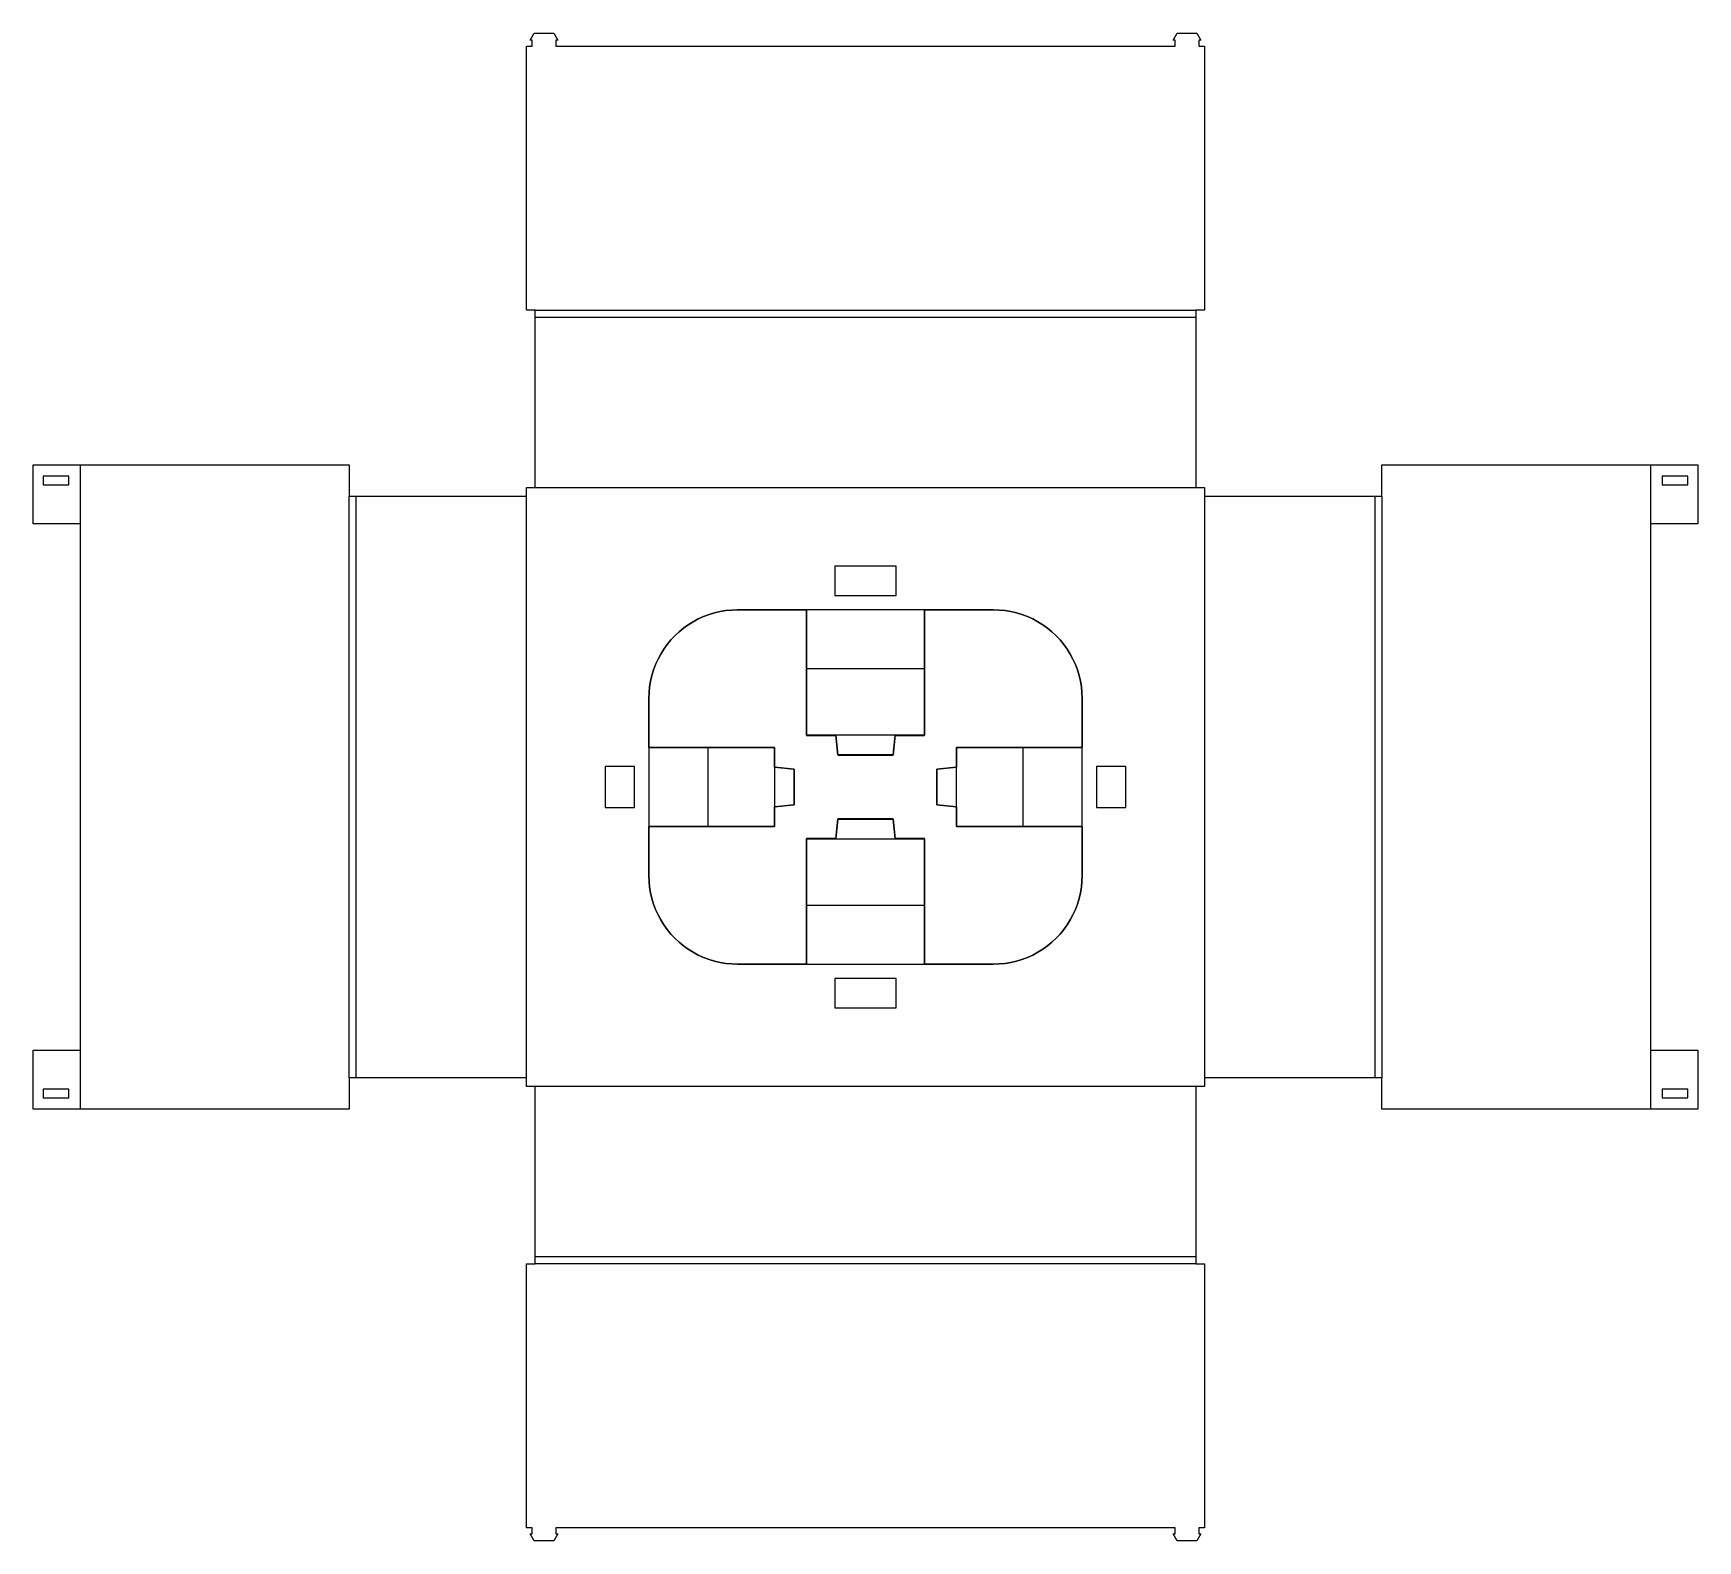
# Model space of a CAD drawing. Header units: metres. Extents: x -423 to 423, y -383 to 383.
import ezdxf

# ---------------------------------------------------------------- set-up
doc = ezdxf.new("R2010")
doc.units = ezdxf.units.M

msp = doc.modelspace()

# ---------------------------------------------------------------- linework, layer by layer
at = {"layer": 'CREASE_MOUNTAIN'}
for points in [[(-167.788, 152.288), (167.788, 152.288)], [(-172.288, -147.788), (-172.288, 147.788)], [(172.288, 147.788), (172.288, -147.788)], [(167.788, -152.288), (-167.788, -152.288)]]:
    msp.add_lwpolyline(points, dxfattribs=at)
at = {"layer": 'CREASE_VALLEY'}
for points in [[(-167.788, 242.288), (167.788, 242.288)], [(-167.788, 238.788), (167.788, 238.788)], [(-398.788, 133.788), (-398.788, 163.788)], [(398.788, 163.788), (398.788, 133.788)], [(-262.288, -147.788), (-262.288, 147.788)], [(-258.788, -147.788), (-258.788, 147.788)], [(258.788, 147.788), (258.788, -147.788)], [(262.288, 147.788), (262.288, -147.788)], [(30, 90.038), (-30, 90.038)], [(30, 60.038), (-30, 60.038)], [(15, 26.2655), (-15, 26.2655)], [(-110.038, 20), (-110.038, -20)], [(-80.038, 20), (-80.038, -20)], [(80.038, -20), (80.038, 20)], [(110.038, -20), (110.038, 20)], [(-46.2655, 10), (-46.2655, -10)], [(46.2655, -10), (46.2655, 10)], [(-15, -26.2655), (15, -26.2655)], [(-30, -60.038), (30, -60.038)], [(-30, -90.038), (30, -90.038)], [(-398.788, -163.788), (-398.788, -133.788)], [(398.788, -133.788), (398.788, -163.788)], [(167.788, -238.788), (-167.788, -238.788)], [(167.788, -242.288), (-167.788, -242.288)]]:
    msp.add_lwpolyline(points, dxfattribs=at)
at = {"layer": 'CUT'}
for points in [[(168.288, -383.037), (158.288, -383.037), (156.288, -379.463), (157.289, -379.463), (157.289, -376.537), (-157.288, -376.537), (-157.288, -379.463), (-156.288, -379.463), (-158.288, -383.037), (-168.288, -383.037), (-170.288, -379.463), (-169.288, -379.463), (-169.288, -376.537), (-172.288, -376.537), (-172.288, -242.288), (-167.788, -242.288), (-167.788, -152.288), (-172.288, -152.288), (-172.288, -147.788), (-262.287, -147.788), (-262.287, -163.788), (-422.787, -163.788), (-422.787, -133.788), (-398.787, -133.788), (-398.787, 133.789), (-422.787, 133.789), (-422.787, 163.789), (-262.287, 163.789), (-262.287, 147.789), (-172.288, 147.789), (-172.288, 152.289), (-167.788, 152.289), (-167.788, 242.289), (-172.288, 242.289), (-172.288, 376.539), (-169.288, 376.539), (-169.288, 379.464), (-170.288, 379.464), (-168.288, 383.039), (-158.288, 383.039), (-156.288, 379.464), (-157.288, 379.464), (-157.288, 376.539), (157.289, 376.539), (157.289, 379.464), (156.288, 379.464), (158.288, 383.039), (168.288, 383.039), (170.288, 379.464), (169.289, 379.464), (169.289, 376.539), (172.289, 376.539), (172.289, 242.289), (167.789, 242.289), (167.789, 152.289), (172.289, 152.289), (172.289, 147.789), (262.289, 147.789), (262.289, 163.789), (422.789, 163.789), (422.789, 133.789), (398.789, 133.789), (398.789, -133.788), (422.789, -133.788), (422.789, -163.788), (262.289, -163.788), (262.289, -147.788), (172.289, -147.788), (172.289, -152.288), (167.789, -152.288), (167.789, -242.288), (172.289, -242.288), (172.289, -376.537), (169.289, -376.537), (169.289, -379.463), (170.288, -379.463), (168.288, -383.037)], [(-417.787, 158.039), (-417.787, 153.539), (-404.787, 153.539), (-404.787, 158.039), (-417.787, 158.039)], [(417.789, 153.539), (417.789, 158.039), (404.789, 158.039), (404.789, 153.539), (417.789, 153.539)], [(-15.5, 97.289), (15.501, 97.289), (15.501, 112.289), (-15.5, 112.289), (-15.5, 97.289)], [(14, -16.265), (15.001, -26.265), (30.001, -26.265), (30.001, -90.038), (65.038, -90.038), (67.981, -89.942), (70.912, -89.653), (73.817, -89.173), (76.685, -88.505), (79.503, -87.65), (82.259, -86.613), (84.941, -85.397), (87.538, -84.009), (90.039, -82.454), (92.432, -80.739), (94.709, -78.871), (96.858, -76.858), (98.871, -74.709), (100.739, -72.432), (102.454, -70.039), (104.009, -67.538), (105.397, -64.941), (106.613, -62.259), (107.65, -59.503), (108.505, -56.685), (109.173, -53.817), (109.653, -50.912), (109.942, -47.981), (110.039, -45.038), (110.039, -19.999), (46.266, -19.999), (46.266, -10.001), (36.266, -9), (36.266, 9), (46.266, 10.001), (46.266, 20.001), (110.039, 20.001), (110.039, 45.038), (109.942, 47.981), (109.653, 50.912), (109.173, 53.817), (108.505, 56.685), (107.65, 59.503), (106.613, 62.259), (105.397, 64.941), (104.009, 67.538), (102.454, 70.039), (100.739, 72.432), (98.871, 74.709), (96.858, 76.858), (94.709, 78.871), (92.432, 80.739), (90.039, 82.454), (87.538, 84.009), (84.941, 85.397), (82.259, 86.613), (79.503, 87.65), (76.685, 88.505), (73.817, 89.173), (70.912, 89.653), (67.981, 89.942), (65.038, 90.039), (30.001, 90.039), (30.001, 26.266), (15.001, 26.266), (14, 16.266), (-14, 16.266), (-15.001, 26.266), (-29.999, 26.266), (-29.999, 90.039), (-65.038, 90.039), (-67.981, 89.942), (-70.912, 89.653), (-73.817, 89.173), (-76.685, 88.505), (-79.503, 87.65), (-82.259, 86.613), (-84.941, 85.397), (-87.538, 84.009), (-90.039, 82.454), (-92.432, 80.739), (-94.709, 78.871), (-96.858, 76.858), (-98.871, 74.709), (-100.739, 72.432), (-102.454, 70.039), (-104.009, 67.538), (-105.397, 64.941), (-106.613, 62.259), (-107.65, 59.503), (-108.505, 56.685), (-109.173, 53.817), (-109.653, 50.912), (-109.942, 47.981), (-110.038, 45.038), (-110.038, 20.001), (-46.265, 20.001), (-46.265, 10.001), (-36.265, 9), (-36.265, -9), (-46.265, -10.001), (-46.265, -19.999), (-110.038, -19.999), (-110.038, -45.038), (-109.942, -47.981), (-109.653, -50.912), (-109.173, -53.817), (-108.505, -56.685), (-107.65, -59.503), (-106.613, -62.259), (-105.397, -64.941), (-104.009, -67.538), (-102.454, -70.039), (-100.739, -72.432), (-98.871, -74.709), (-96.858, -76.858), (-94.709, -78.871), (-92.432, -80.739), (-90.039, -82.454), (-87.538, -84.009), (-84.941, -85.397), (-82.259, -86.613), (-79.503, -87.65), (-76.685, -88.505), (-73.817, -89.173), (-70.912, -89.653), (-67.981, -89.942), (-65.038, -90.038), (-29.999, -90.038), (-29.999, -26.265), (-15.001, -26.265), (-14, -16.265), (14, -16.265)], [(-117.287, -10.5), (-117.287, 10.501), (-132.288, 10.501), (-132.288, -10.5), (-117.287, -10.5)], [(117.289, 10.501), (117.289, -10.5), (132.289, -10.5), (132.289, 10.501), (117.289, 10.501)], [(15.501, -97.287), (-15.5, -97.287), (-15.5, -112.288), (15.501, -112.288), (15.501, -97.287)], [(-417.787, -153.538), (-417.787, -158.038), (-404.787, -158.038), (-404.787, -153.538), (-417.787, -153.538)], [(417.789, -158.038), (417.789, -153.538), (404.789, -153.538), (404.789, -158.038), (417.789, -158.038)]]:
    msp.add_lwpolyline(points, dxfattribs=at)
at = {"layer": 'WASTE'}
msp.add_lwpolyline([(73.8171, 89.1734), (76.6849, 88.5047), (79.5028, 87.6499), (82.2588, 86.6126), (84.941, 85.3973), (87.538, 84.0092), (90.0387, 82.4542), (92.4323, 80.7389), (94.7086, 78.8708), (96.8578, 76.8578), (98.8708, 74.7086), (100.7389, 72.4323), (102.4542, 70.0387), (104.0092, 67.538), (105.3973, 64.941), (106.6126, 62.2588), (107.6499, 59.5028), (108.5047, 56.6849), (109.1734, 53.8171), (109.6531, 50.9117), (109.9417, 47.9812), (110.038, 45.038), (110.038, 20.01), (80.038, 20.01), (46.2655, 20.01), (46.2645, 20.01), (46.2636, 20.0098), (46.2626, 20.0096), (46.2617, 20.0092), (46.2608, 20.0088), (46.26, 20.0083), (46.2592, 20.0077), (46.2584, 20.0071), (46.2578, 20.0063), (46.2572, 20.0056), (46.2567, 20.0047), (46.2563, 20.0038), (46.256, 20.0029), (46.2557, 20.002), (46.2556, 20.001), (46.2555, 20), (46.2555, 10.009), (36.2645, 9.01), (36.2636, 9.0098), (36.2626, 9.0096), (36.2617, 9.0092), (36.2608, 9.0088), (36.26, 9.0083), (36.2592, 9.0077), (36.2584, 9.0071), (36.2578, 9.0063), (36.2572, 9.0056), (36.2567, 9.0047), (36.2563, 9.0038), (36.256, 9.0029), (36.2557, 9.0019), (36.2556, 9.001), (36.2555, 9), (36.2555, -9), (36.2556, -9.001), (36.2557, -9.0019), (36.256, -9.0029), (36.2563, -9.0038), (36.2567, -9.0047), (36.2572, -9.0056), (36.2578, -9.0063), (36.2584, -9.0071), (36.2592, -9.0077), (36.26, -9.0083), (36.2608, -9.0088), (36.2617, -9.0092), (36.2626, -9.0096), (36.2636, -9.0098), (36.2645, -9.01), (46.2555, -10.009), (46.2555, -20), (46.2556, -20.001), (46.2557, -20.002), (46.256, -20.0029), (46.2563, -20.0038), (46.2567, -20.0047), (46.2572, -20.0056), (46.2578, -20.0063), (46.2584, -20.0071), (46.2592, -20.0077), (46.26, -20.0083), (46.2608, -20.0088), (46.2617, -20.0092), (46.2626, -20.0096), (46.2636, -20.0098), (46.2645, -20.01), (46.2655, -20.01), (80.038, -20.01), (110.038, -20.01), (110.038, -45.038), (109.9417, -47.9812), (109.6531, -50.9117), (109.1734, -53.8171), (108.5047, -56.6849), (107.6499, -59.5028), (106.6126, -62.2588), (105.3973, -64.941), (104.0092, -67.538), (102.4542, -70.0387), (100.7389, -72.4323), (98.8708, -74.7086), (96.8578, -76.8578), (94.7086, -78.8708), (92.4323, -80.7389), (90.0387, -82.4542), (87.538, -84.0092), (84.941, -85.3973), (82.2588, -86.6126), (79.5028, -87.6499), (76.6849, -88.5047), (73.8171, -89.1734), (70.9117, -89.6531), (67.9812, -89.9417), (65.038, -90.038), (30.01, -90.038), (30.01, -26.2655), (30.01, -26.2645), (30.0098, -26.2636), (30.0096, -26.2626), (30.0092, -26.2617), (30.0088, -26.2608), (30.0083, -26.26), (30.0077, -26.2592), (30.0071, -26.2584), (30.0063, -26.2578), (30.0056, -26.2572), (30.0047, -26.2567), (30.0038, -26.2563), (30.0029, -26.256), (30.002, -26.2557), (30.001, -26.2556), (30, -26.2555), (15.009, -26.2555), (14.01, -16.2645), (14.0098, -16.2636), (14.0096, -16.2626), (14.0092, -16.2617), (14.0088, -16.2608), (14.0083, -16.26), (14.0077, -16.2592), (14.0071, -16.2584), (14.0063, -16.2578), (14.0056, -16.2572), (14.0047, -16.2567), (14.0038, -16.2563), (14.0029, -16.256), (14.0019, -16.2557), (14.001, -16.2556), (14, -16.2555), (-14, -16.2555), (-14.001, -16.2556), (-14.0019, -16.2557), (-14.0029, -16.256), (-14.0038, -16.2563), (-14.0047, -16.2567), (-14.0056, -16.2572), (-14.0063, -16.2578), (-14.0071, -16.2584), (-14.0077, -16.2592), (-14.0083, -16.26), (-14.0088, -16.2608), (-14.0092, -16.2617), (-14.0096, -16.2626), (-14.0098, -16.2636), (-14.01, -16.2645), (-15.009, -26.2555), (-30, -26.2555), (-30.001, -26.2556), (-30.002, -26.2557), (-30.0029, -26.256), (-30.0038, -26.2563), (-30.0047, -26.2567), (-30.0056, -26.2572), (-30.0063, -26.2578), (-30.0071, -26.2584), (-30.0077, -26.2592), (-30.0083, -26.26), (-30.0088, -26.2608), (-30.0092, -26.2617), (-30.0096, -26.2626), (-30.0098, -26.2636), (-30.01, -26.2645), (-30.01, -26.2655), (-30.01, -90.038), (-65.038, -90.038), (-67.9812, -89.9417), (-70.9117, -89.6531), (-73.8171, -89.1734), (-76.6849, -88.5047), (-79.5028, -87.6499), (-82.2588, -86.6126), (-84.941, -85.3973), (-87.538, -84.0092), (-90.0387, -82.4542), (-92.4323, -80.7389), (-94.7086, -78.8708), (-96.8578, -76.8578), (-98.8708, -74.7086), (-100.7389, -72.4323), (-102.4542, -70.0387), (-104.0092, -67.538), (-105.3973, -64.941), (-106.6126, -62.2588), (-107.6499, -59.5028), (-108.5047, -56.6849), (-109.1734, -53.8171), (-109.6531, -50.9117), (-109.9417, -47.9812), (-110.038, -45.038), (-110.038, -20.01), (-80.038, -20.01), (-46.2655, -20.01), (-46.2645, -20.01), (-46.2636, -20.0098), (-46.2626, -20.0096), (-46.2617, -20.0092), (-46.2608, -20.0088), (-46.26, -20.0083), (-46.2592, -20.0077), (-46.2584, -20.0071), (-46.2578, -20.0063), (-46.2572, -20.0056), (-46.2567, -20.0047), (-46.2563, -20.0038), (-46.256, -20.0029), (-46.2557, -20.002), (-46.2556, -20.001), (-46.2555, -20), (-46.2555, -10.009), (-36.2645, -9.01), (-36.2636, -9.0098), (-36.2626, -9.0096), (-36.2617, -9.0092), (-36.2608, -9.0088), (-36.26, -9.0083), (-36.2592, -9.0077), (-36.2584, -9.0071), (-36.2578, -9.0063), (-36.2572, -9.0056), (-36.2567, -9.0047), (-36.2563, -9.0038), (-36.256, -9.0029), (-36.2557, -9.0019), (-36.2556, -9.001), (-36.2555, -9), (-36.2555, 9), (-36.2556, 9.001), (-36.2557, 9.0019), (-36.256, 9.0029), (-36.2563, 9.0038), (-36.2567, 9.0047), (-36.2572, 9.0056), (-36.2578, 9.0063), (-36.2584, 9.0071), (-36.2592, 9.0077), (-36.26, 9.0083), (-36.2608, 9.0088), (-36.2617, 9.0092), (-36.2626, 9.0096), (-36.2636, 9.0098), (-36.2645, 9.01), (-46.2555, 10.009), (-46.2555, 20), (-46.2556, 20.001), (-46.2557, 20.002), (-46.256, 20.0029), (-46.2563, 20.0038), (-46.2567, 20.0047), (-46.2572, 20.0056), (-46.2578, 20.0063), (-46.2584, 20.0071), (-46.2592, 20.0077), (-46.26, 20.0083), (-46.2608, 20.0088), (-46.2617, 20.0092), (-46.2626, 20.0096), (-46.2636, 20.0098), (-46.2645, 20.01), (-46.2655, 20.01), (-80.038, 20.01), (-110.038, 20.01), (-110.038, 45.038), (-109.9417, 47.9812), (-109.6531, 50.9117), (-109.1734, 53.8171), (-108.5047, 56.6849), (-107.6499, 59.5028), (-106.6126, 62.2588), (-105.3973, 64.941), (-104.0092, 67.538), (-102.4542, 70.0387), (-100.7389, 72.4323), (-98.8708, 74.7086), (-96.8578, 76.8578), (-94.7086, 78.8708), (-92.4323, 80.7389), (-90.0387, 82.4542), (-87.538, 84.0092), (-84.941, 85.3973), (-82.2588, 86.6126), (-79.5028, 87.6499), (-76.6849, 88.5047), (-73.8171, 89.1734), (-70.9117, 89.6531), (-67.9812, 89.9417), (-65.038, 90.038), (-30.01, 90.038), (-30.01, 60.038), (-30.01, 26.2655), (-30.01, 26.2645), (-30.0098, 26.2636), (-30.0096, 26.2626), (-30.0092, 26.2617), (-30.0088, 26.2608), (-30.0083, 26.26), (-30.0077, 26.2592), (-30.0071, 26.2584), (-30.0063, 26.2578), (-30.0056, 26.2572), (-30.0047, 26.2567), (-30.0038, 26.2563), (-30.0029, 26.256), (-30.002, 26.2557), (-30.001, 26.2556), (-30, 26.2555), (-15.009, 26.2555), (-14.01, 16.2645), (-14.0098, 16.2636), (-14.0096, 16.2626), (-14.0092, 16.2617), (-14.0088, 16.2608), (-14.0083, 16.26), (-14.0077, 16.2592), (-14.0071, 16.2584), (-14.0063, 16.2578), (-14.0056, 16.2572), (-14.0047, 16.2567), (-14.0038, 16.2563), (-14.0029, 16.256), (-14.0019, 16.2557), (-14.001, 16.2556), (-14, 16.2555), (14, 16.2555), (14.001, 16.2556), (14.0019, 16.2557), (14.0029, 16.256), (14.0038, 16.2563), (14.0047, 16.2567), (14.0056, 16.2572), (14.0063, 16.2578), (14.0071, 16.2584), (14.0077, 16.2592), (14.0083, 16.26), (14.0088, 16.2608), (14.0092, 16.2617), (14.0096, 16.2626), (14.0098, 16.2636), (14.01, 16.2645), (15.009, 26.2555), (30, 26.2555), (30.001, 26.2556), (30.002, 26.2557), (30.0029, 26.256), (30.0038, 26.2563), (30.0047, 26.2567), (30.0056, 26.2572), (30.0063, 26.2578), (30.0071, 26.2584), (30.0077, 26.2592), (30.0083, 26.26), (30.0088, 26.2608), (30.0092, 26.2617), (30.0096, 26.2626), (30.0098, 26.2636), (30.01, 26.2645), (30.01, 26.2655), (30.01, 60.038), (30.01, 90.038), (65.038, 90.038), (67.9812, 89.9417), (70.9117, 89.6531), (73.8171, 89.1734)], close=True, dxfattribs=at)

doc.saveas('drawing.dxf')
